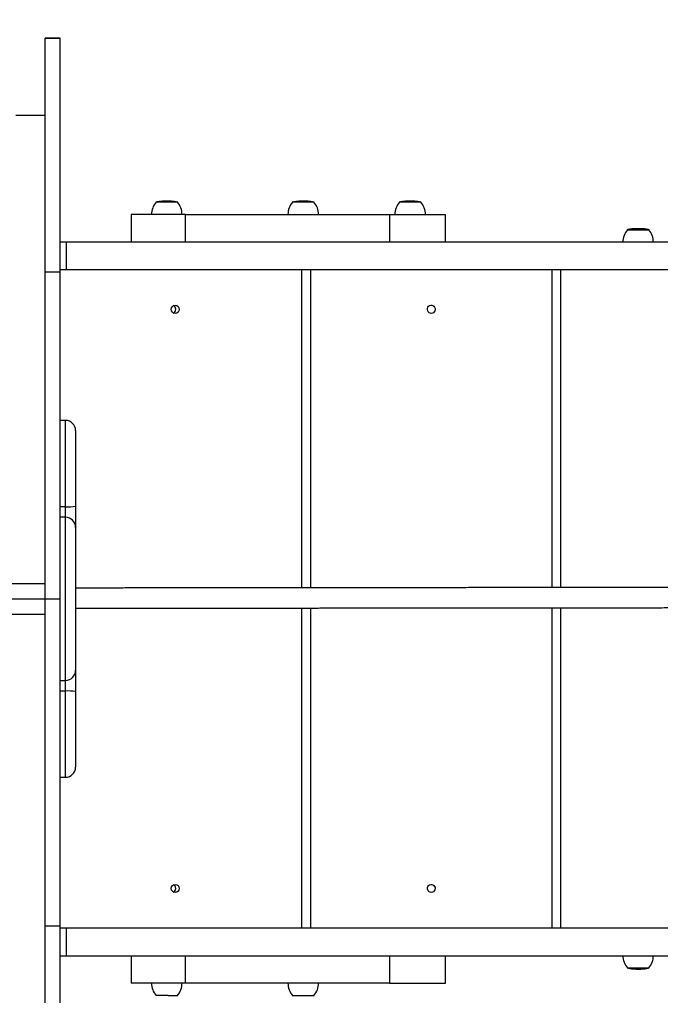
# Model space of a CAD drawing. Header units: millimetres. Extents: x -9608 to 9087, y -7864 to 6934.
# Drawn here: x 3842 to 4470, y 627 to 1584 of the extents above; entities that cross this region are included whole.
import ezdxf

# ---------------------------------------------------------------- set-up
doc = ezdxf.new("R2010")
doc.units = ezdxf.units.MM
for name, color, linetype in [('DIKOM_ОБЪЕКТ', 7, 'Continuous'), ('DIKOM_РАЗМЕР_ЗОНА', 7, 'Continuous'), ('DIKOM_РАЗМЕР_ОБЪЕКТА', 7, 'Continuous')]:
    doc.layers.add(name, color=color, linetype=linetype)
doc.styles.add('style1', font='arial.ttf', dxfattribs={"width": 0.8})
doc.dimstyles.new('1-50', dxfattribs={"dimtxt": 300, "dimasz": 200, "dimexe": 100, "dimexo": 0, "dimgap": 100, "dimtad": 1, "dimtxsty": 'style1', "dimcen": 200, "dimclrd": 7, "dimclre": 7, "dimclrt": 7, "dimadec": 1, "dimazin": 2, "dimtfac": 1, "dimtmove": 0, "dimatfit": 2, "dimfxl": 0, "dimlwd": 25, "dimlwe": 18, "dimarcsym": 0})

# ---------------------------------------------------------------- blocks, each defined once
blk = doc.blocks.new('*D16')
at = {"layer": 'Defpoints', "color": 0, "transparency": 16777216}
for p in [(-6124.98, 3662.49), (7038.99, -2261.04), (7038.99, -7136.19)]:
    blk.add_point(p, dxfattribs=at)
at = {"layer": 'DIKOM_РАЗМЕР_ОБЪЕКТА', "color": 7, "lineweight": 18, "transparency": 16777216}
for p, q in [((-6124.98, 3662.49), (-6124.98, -7236.19)), ((7038.99, -2261.04), (7038.99, -7236.19))]:
    blk.add_line(p, q, dxfattribs=at)
at = {"layer": 'DIKOM_РАЗМЕР_ОБЪЕКТА', "color": 7, "lineweight": 25, "transparency": 16777216}
blk.add_line((-5924.98, -7136.19), (6838.99, -7136.19), dxfattribs=at)
at = {"layer": 'DIKOM_РАЗМЕР_ОБЪЕКТА', "color": 7, "transparency": 16777216}
for points in [[(-5924.98, -7102.86), (-5924.98, -7169.53), (-6124.98, -7136.19)], [(6838.99, -7102.86), (6838.99, -7169.53), (7038.99, -7136.19)]]:
    blk.add_solid(points, dxfattribs=at)
at = {"layer": 'DIKOM_РАЗМЕР_ОБЪЕКТА', "color": 7, "transparency": 16777216, "insert": (326.37, -6882.92), "char_height": 300, "attachment_point": 5, "style": 'style1'}
blk.add_mtext('13200', dxfattribs=at)
blk = doc.blocks.new('*D19')
at = {"layer": 'Defpoints', "color": 0, "transparency": 16777216}
for p in [(-8101.46, 2662.49), (9079.68, -1911.42), (9079.68, -7764.48)]:
    blk.add_point(p, dxfattribs=at)
at = {"layer": 'DIKOM_РАЗМЕР_ЗОНА', "color": 7, "lineweight": 18, "transparency": 16777216}
for p, q in [((-8101.46, 2662.49), (-8101.46, -7864.48)), ((9079.68, -1911.42), (9079.68, -7864.48))]:
    blk.add_line(p, q, dxfattribs=at)
at = {"layer": 'DIKOM_РАЗМЕР_ЗОНА', "color": 7, "lineweight": 25, "transparency": 16777216}
blk.add_line((-7901.46, -7764.48), (8879.68, -7764.48), dxfattribs=at)
at = {"layer": 'DIKOM_РАЗМЕР_ЗОНА', "color": 7, "transparency": 16777216}
for points in [[(-7901.46, -7731.15), (-7901.46, -7797.81), (-8101.46, -7764.48)], [(8879.68, -7731.15), (8879.68, -7797.81), (9079.68, -7764.48)]]:
    blk.add_solid(points, dxfattribs=at)
at = {"layer": 'DIKOM_РАЗМЕР_ЗОНА', "color": 7, "transparency": 16777216, "insert": (369.42, -7511.31), "char_height": 300, "attachment_point": 5, "style": 'style1'}
blk.add_mtext('17200', dxfattribs=at)

msp = doc.modelspace()

# ---------------------------------------------------------------- linework, layer by layer
at = {"layer": 'DIKOM_ОБЪЕКТ', "color": 7, "linetype": 'Continuous', "lineweight": 15}
for p, q in [((3881.885, 1565.871), (3866.885, 1565.871)), ((3866.885, 1565.869), (3866.885, 1565.871)), ((3866.885, 1565.869), (3881.885, 1565.869)), ((3866.885, 1336.771), (3866.885, 1565.869)), ((3881.885, 1565.869), (3881.885, 1565.871)), ((3881.885, 1336.771), (3881.885, 1565.869)), ((3846.881, 1490.432), (3866.885, 1490.432)), ((3997.073, 1404.963), (3975.467, 1404.963)), ((3978.32, 1405.507), (3978.763, 1405.575)), ((3978.748, 1405.499), (3978.397, 1405.506)), ((3979.373, 1405.592), (3978.748, 1405.499)), ((3978.763, 1405.575), (3978.763, 1405.501)), ((3978.854, 1405.577), (3979.129, 1405.584)), ((3979.129, 1405.584), (3979.144, 1405.586)), ((3979.129, 1405.584), (3979.129, 1405.555)), ((3979.144, 1405.586), (3979.587, 1405.673)), ((3979.144, 1405.586), (3979.144, 1405.556)), ((3979.907, 1405.729), (3979.373, 1405.592)), ((3979.77, 1405.706), (3979.861, 1405.717)), ((3980.182, 1405.762), (3980.197, 1405.762)), ((3981.387, 1405.823), (3980.258, 1405.769)), ((3980.64, 1405.789), (3981.555, 1405.859)), ((3981.57, 1405.86), (3981.326, 1405.855)), ((3982.089, 1405.882), (3981.387, 1405.823)), ((3981.448, 1405.872), (3981.647, 1405.888)), ((3981.555, 1405.859), (3981.57, 1405.86)), ((3981.555, 1405.859), (3981.555, 1405.838)), ((3981.57, 1405.86), (3981.57, 1405.839)), ((3981.647, 1405.888), (3981.647, 1405.845)), ((3981.784, 1405.886), (3982.089, 1405.882)), ((3982.913, 1405.971), (3982.944, 1405.974)), ((3985.248, 1406.016), (3984.79, 1406.016)), ((3985.614, 1406.016), (3985.248, 1406.016)), ((3986.667, 1406.016), (3985.614, 1406.016)), ((3985.797, 1406.015), (3986.056, 1406.015)), ((3987.72, 1406.016), (3986.667, 1406.016)), ((3987.582, 1406.015), (3987.872, 1406.015)), ((3989.124, 1405.978), (3988.681, 1405.992)), ((3990.39, 1405.917), (3989.932, 1405.943)), ((3990.222, 1405.92), (3990.39, 1405.917)), ((3993.442, 1405.622), (3992.709, 1405.716)), ((3993.945, 1405.544), (3992.74, 1405.705)), ((3993.838, 1405.546), (3993.945, 1405.544)), ((4130.908, 1404.963), (4109.302, 1404.963)), ((4112.155, 1405.507), (4112.613, 1405.575)), ((4112.582, 1405.499), (4112.247, 1405.505)), ((4113.208, 1405.592), (4112.582, 1405.499)), ((4112.613, 1405.575), (4112.613, 1405.504)), ((4112.704, 1405.577), (4112.964, 1405.584)), ((4112.964, 1405.586), (4113.422, 1405.671)), ((4112.964, 1405.584), (4112.964, 1405.586)), ((4112.964, 1405.586), (4112.964, 1405.557)), ((4112.964, 1405.584), (4112.964, 1405.556)), ((4113.742, 1405.729), (4113.208, 1405.592)), ((4113.605, 1405.706), (4113.696, 1405.716)), ((4114.047, 1405.763), (4114.047, 1405.764)), ((4115.207, 1405.823), (4114.093, 1405.769)), ((4114.49, 1405.791), (4115.39, 1405.859)), ((4115.405, 1405.86), (4115.176, 1405.855)), ((4115.924, 1405.882), (4115.207, 1405.823)), ((4115.283, 1405.871), (4115.497, 1405.888)), ((4115.39, 1405.859), (4115.405, 1405.86)), ((4115.39, 1405.859), (4115.39, 1405.838)), ((4115.405, 1405.86), (4115.405, 1405.839)), ((4115.497, 1405.888), (4115.497, 1405.847)), ((4115.634, 1405.886), (4115.924, 1405.882)), ((4116.748, 1405.971), (4116.779, 1405.974)), ((4119.083, 1406.016), (4118.64, 1406.016)), ((4119.449, 1406.016), (4119.083, 1406.016)), ((4120.502, 1406.016), (4119.449, 1406.016)), ((4119.647, 1406.015), (4119.907, 1406.015)), ((4121.57, 1406.016), (4120.486, 1406.016)), ((4121.417, 1406.015), (4121.707, 1406.015)), ((4122.958, 1405.978), (4122.501, 1405.992)), ((4124.225, 1405.917), (4123.767, 1405.943)), ((4124.057, 1405.92), (4124.225, 1405.917)), ((4127.292, 1405.622), (4126.544, 1405.716)), ((4127.78, 1405.544), (4126.575, 1405.705)), ((4127.673, 1405.546), (4127.78, 1405.544)), ((4235.736, 1404.963), (4214.13, 1404.963)), ((4217.227, 1405.499), (4217.12, 1405.504)), ((4217.166, 1405.524), (4217.517, 1405.575)), ((4217.853, 1405.592), (4217.227, 1405.499)), ((4217.517, 1405.575), (4217.517, 1405.541)), ((4217.578, 1405.579), (4217.654, 1405.584)), ((4217.654, 1405.586), (4218.127, 1405.652)), ((4217.654, 1405.584), (4217.654, 1405.586)), ((4217.654, 1405.586), (4217.654, 1405.563)), ((4217.654, 1405.584), (4217.654, 1405.562)), ((4218.494, 1405.714), (4217.853, 1405.592)), ((4219.882, 1405.823), (4219.058, 1405.776)), ((4219.485, 1405.805), (4220.096, 1405.859)), ((4220.584, 1405.882), (4219.882, 1405.823)), ((4219.958, 1405.853), (4220.416, 1405.888)), ((4220.111, 1405.86), (4220.035, 1405.856)), ((4220.096, 1405.859), (4220.111, 1405.86)), ((4220.096, 1405.859), (4220.096, 1405.841)), ((4220.111, 1405.86), (4220.111, 1405.842)), ((4220.416, 1405.888), (4220.416, 1405.868)), ((4220.493, 1405.886), (4220.584, 1405.882)), ((4221.545, 1405.463), (4221.545, 1405.971)), ((4223.834, 1406.016), (4223.468, 1406.016)), ((4224.185, 1406.016), (4223.941, 1406.016)), ((4225.238, 1406.016), (4224.185, 1406.016)), ((4224.582, 1406.015), (4224.826, 1406.015)), ((4226.398, 1406.016), (4225.406, 1406.016)), ((4227.664, 1405.978), (4227.206, 1405.992)), ((4227.237, 1405.991), (4227.496, 1405.984)), ((4228.931, 1405.917), (4228.488, 1405.943)), ((4228.854, 1405.921), (4228.931, 1405.917)), ((4229.999, 1405.862), (4229.999, 1405.86)), ((4232.043, 1405.622), (4231.296, 1405.716)), ((4231.296, 1405.7), (4231.296, 1405.716)), ((4232.516, 1405.544), (4231.311, 1405.705)), ((4231.998, 1405.624), (4232.043, 1405.622)), ((4232.455, 1405.548), (4232.516, 1405.544)), ((3951.465, 1392.963), (3951.465, 1365.963)), ((4004.764, 1392.963), (3951.465, 1392.963)), ((4004.764, 1365.963), (4004.764, 1392.963)), ((4004.764, 1392.963), (4204.562, 1392.963)), ((4204.562, 1392.963), (4204.562, 1365.963)), ((4204.562, 1392.963), (4259.738, 1392.963)), ((4259.738, 1365.963), (4259.738, 1392.963)), ((4440.494, 1378.507), (4440.936, 1378.575)), ((4441.363, 1378.499), (4440.494, 1378.507)), ((4440.936, 1378.575), (4441.669, 1378.584)), ((4441.974, 1378.592), (4441.363, 1378.499)), ((4441.669, 1378.586), (4441.913, 1378.706)), ((4441.669, 1378.584), (4441.669, 1378.586)), ((4441.669, 1378.586), (4441.669, 1378.545)), ((4441.669, 1378.584), (4441.669, 1378.544)), ((4441.913, 1378.706), (4442.355, 1378.758)), ((4441.913, 1378.706), (4441.913, 1378.581)), ((4442.187, 1378.729), (4441.974, 1378.592)), ((4442.233, 1378.743), (4442.233, 1378.742)), ((4442.355, 1378.758), (4444.049, 1378.859)), ((4443.942, 1378.823), (4442.523, 1378.769)), ((4443.317, 1378.853), (4443.759, 1378.888)), ((4444.049, 1378.86), (4443.408, 1378.854)), ((4443.881, 1378.887), (4444.629, 1378.881)), ((4444.629, 1378.881), (4443.942, 1378.823)), ((4444.049, 1378.859), (4444.049, 1378.86)), ((4444.049, 1378.86), (4444.049, 1378.833)), ((4444.049, 1378.859), (4444.049, 1378.832)), ((4447.589, 1379.016), (4446.994, 1379.016)), ((4447.955, 1379.016), (4447.589, 1379.016)), ((4449.023, 1379.016), (4447.986, 1379.016)), ((4448.657, 1379.016), (4449.039, 1379.015)), ((4449.878, 1379.016), (4449.023, 1379.016)), ((4449.802, 1379.015), (4450.046, 1379.015)), ((4451.495, 1378.979), (4451.053, 1378.992)), ((4452.731, 1378.917), (4452.289, 1378.943)), ((4452.518, 1378.919), (4452.731, 1378.917)), ((4455.966, 1378.576), (4455.02, 1378.705)), ((4455.661, 1378.622), (4455.127, 1378.691)), ((4437.671, 1377.963), (4459.262, 1377.963)), ((3887.698, 1365.963), (3881.885, 1365.963)), ((3887.698, 1365.963), (3887.698, 1338.963)), ((5089.236, 1365.963), (3887.698, 1365.963)), ((3866.885, 1336.771), (3881.885, 1336.771)), ((3866.885, 1015.963), (3866.885, 1336.771)), ((3881.885, 1338.963), (3887.698, 1338.963)), ((3881.885, 1015.963), (3881.885, 1336.771)), ((3887.698, 1338.963), (5089.236, 1338.963)), ((4118.564, 1026.795), (4118.564, 1338.963)), ((4127.109, 1338.963), (4127.109, 1026.803)), ((4364.169, 1027.032), (4364.169, 1338.963)), ((4372.302, 1338.963), (4372.302, 1027.04)), ((3886.89, 1190.963), (3881.885, 1190.963)), ((3886.89, 1106.388), (3886.89, 1190.963)), ((3896.884, 1180.963), (3896.884, 1106.96)), ((3886.89, 1106.388), (3881.885, 1106.388)), ((3886.89, 1095.963), (3886.89, 1106.388)), ((3896.884, 1106.96), (3896.884, 1085.963)), ((3886.89, 1095.963), (3881.885, 1095.963)), ((3886.89, 935.963), (3886.89, 1095.963)), ((3896.884, 1085.963), (3896.884, 945.963)), ((3866.885, 1030.812), (2966.891, 1030.812)), ((2966.891, 1015.963), (3866.885, 1015.963)), ((3866.885, 1015.963), (3881.885, 1015.963)), ((3866.885, 695.155), (3866.885, 1015.963)), ((3881.885, 695.155), (3881.885, 1015.963)), ((4118.564, 692.963), (4118.564, 1006.994)), ((4127.109, 1007.002), (4127.109, 692.963)), ((4364.169, 692.963), (4364.169, 1007.232)), ((4372.302, 1007.239), (4372.302, 692.963)), ((2966.891, 1001.114), (3866.885, 1001.114)), ((3896.884, 945.963), (3896.884, 924.967)), ((3881.885, 935.963), (3886.89, 935.963)), ((3886.89, 925.539), (3886.89, 935.963)), ((3886.89, 925.539), (3881.885, 925.539)), ((3886.89, 840.963), (3886.89, 925.539)), ((3896.884, 924.967), (3896.884, 850.963)), ((3881.885, 840.963), (3886.89, 840.963)), ((3866.885, 695.155), (3881.885, 695.155)), ((3866.885, 466.057), (3866.885, 695.155)), ((3881.885, 466.057), (3881.885, 695.155)), ((3887.698, 692.963), (3881.885, 692.963)), ((3887.698, 692.963), (3887.698, 665.963)), ((5089.236, 692.963), (3887.698, 692.963)), ((3881.885, 665.963), (3887.698, 665.963)), ((3887.698, 665.963), (5089.236, 665.963)), ((3951.465, 665.963), (3951.465, 638.963)), ((4004.764, 638.963), (4004.764, 665.963)), ((4204.562, 665.963), (4204.562, 638.963)), ((4259.738, 638.963), (4259.738, 665.963)), ((4437.671, 653.963), (4451.16, 653.963)), ((4440.433, 653.427), (4441.318, 653.419)), ((4441.013, 653.339), (4440.433, 653.427)), ((4441.745, 653.352), (4441.013, 653.342)), ((4441.013, 653.342), (4441.028, 653.341)), ((4441.028, 653.341), (4442.722, 653.22)), ((4442.462, 653.197), (4441.043, 653.335)), ((4441.318, 653.419), (4441.745, 653.352)), ((4442.722, 653.22), (4443.164, 653.168)), ((4442.798, 653.184), (4442.798, 653.212)), ((4442.798, 653.183), (4442.798, 653.211)), ((4442.798, 653.183), (4442.798, 653.184)), ((4442.828, 653.157), (4442.828, 653.209)), ((4442.966, 653.114), (4442.828, 653.157)), ((4443.011, 653.103), (4443.011, 653.187)), ((4443.362, 653.073), (4443.011, 653.103)), ((4443.164, 653.168), (4443.362, 653.067)), ((4443.362, 653.067), (4443.378, 653.066)), ((4443.378, 653.066), (4444.125, 653.074)), ((4443.698, 653.045), (4443.439, 653.067)), ((4444.568, 653.038), (4443.866, 653.043)), ((4444.125, 653.074), (4444.568, 653.038)), ((4447.467, 652.911), (4446.994, 652.911)), ((4447.467, 652.911), (4447.833, 652.911)), ((4447.833, 652.911), (4448.703, 652.911)), ((4448.825, 652.911), (4448.749, 652.911)), ((4449.344, 652.911), (4449.939, 652.911)), ((4450.992, 652.929), (4451.434, 652.942)), ((4451.16, 653.963), (4459.262, 653.963)), ((4452.045, 652.974), (4452.228, 652.977)), ((4452.228, 652.977), (4452.67, 653.002)), ((4452.67, 653.002), (4452.502, 653.003)), ((4004.764, 638.963), (3951.465, 638.963)), ((4204.562, 638.963), (4004.764, 638.963)), ((4204.562, 638.963), (4259.738, 638.963)), ((3987.613, 626.963), (3975.467, 626.963)), ((3987.613, 626.963), (3997.073, 626.963)), ((4109.302, 626.963), (4121.387, 626.963)), ((4121.387, 626.963), (4130.908, 626.963))]:
    msp.add_line(p, q, dxfattribs=at)
at = {"layer": 'DIKOM_ОБЪЕКТ', "color": 7, "linetype": 'Continuous', "lineweight": 15, "flags": 128}
for points in [[(3838.26, 1490.3), (3846.881, 1490.432)], [(4245.639, 1295.963), (4244.525, 1296.141), (4243.503, 1296.658), (4242.679, 1297.469), (4242.114, 1298.502), (4241.87, 1299.664), (4241.946, 1300.853), (4242.358, 1301.963), (4243.06, 1302.895), (4244.006, 1303.567), (4245.074, 1303.918), (4246.204, 1303.918), (4247.287, 1303.567), (4248.218, 1302.895), (4248.935, 1301.963), (4249.347, 1300.853), (4249.423, 1299.664), (4249.179, 1298.502), (4248.614, 1297.469), (4247.775, 1296.658), (4246.768, 1296.141), (4245.639, 1295.963)], [(4245.639, 727.963), (4244.525, 728.141), (4243.503, 728.658), (4242.679, 729.469), (4242.114, 730.502), (4241.87, 731.664), (4241.946, 732.853), (4242.358, 733.963), (4243.06, 734.895), (4244.006, 735.567), (4245.074, 735.918), (4246.204, 735.918), (4247.287, 735.567), (4248.218, 734.895), (4248.935, 733.963), (4249.347, 732.853), (4249.423, 731.664), (4249.179, 730.502), (4248.614, 729.469), (4247.775, 728.658), (4246.768, 728.141), (4245.639, 727.963)]]:
    msp.add_lwpolyline(points, dxfattribs=at)
at = {"layer": 'DIKOM_ОБЪЕКТ', "color": 7, "linetype": 'Continuous', "lineweight": 15}
for centre in [(3994.555, 1299.943), (3994.554, 731.943)]:
    msp.add_circle(centre, 3.98, dxfattribs=at)
for centre, radius, start, end in [((3989.944, 1392.803), 18.677, 139.378843, 179.509067), ((3984.793, 1364.18), 41.836, 98.798533, 102.879622), ((3984.793, 1364.18), 41.836, 97.142968, 98.163952), ((3984.793, 1364.18), 41.836, 96.319882, 96.640781), ((3984.793, 1364.18), 41.836, 94.750336, 95.701268), ((3984.793, 1364.18), 41.836, 93.159912, 94.120659), ((3984.793, 1364.18), 41.836, 90, 92.537304), ((3987.742, 1364.18), 41.836, 87.237962, 88.367348), ((3987.742, 1364.18), 41.836, 85.587404, 86.60803), ((3987.742, 1364.18), 41.836, 82.255562, 84.947129), ((3987.742, 1364.18), 41.836, 77.120378, 81.619103), ((3982.591, 1392.803), 18.677, 0.490933, 40.621157), ((4123.786, 1392.803), 18.677, 139.378843, 179.509067), ((4118.634, 1364.18), 41.836, 98.790276, 102.879622), ((4118.634, 1364.18), 41.836, 97.155172, 98.156144), ((4118.634, 1364.18), 41.836, 96.294747, 96.652073), ((4118.634, 1364.18), 41.836, 94.745152, 95.678508), ((4118.634, 1364.18), 41.836, 93.161536, 94.115979), ((4118.634, 1364.18), 41.836, 90, 92.539019), ((4121.584, 1364.18), 41.836, 87.241595, 88.370165), ((4121.584, 1364.18), 41.836, 85.597801, 86.612166), ((4121.584, 1364.18), 41.836, 82.263003, 84.95991), ((4121.584, 1364.18), 41.836, 77.120378, 81.627032), ((4116.432, 1392.803), 18.677, 0.490933, 40.621157), ((4228.612, 1392.803), 18.677, 139.378843, 179.509067), ((4223.46, 1364.18), 41.836, 98.726562, 102.879622), ((4223.46, 1364.18), 41.836, 97.323229, 98.095763), ((4223.46, 1364.18), 41.836, 96.039969, 96.814617), ((4223.46, 1364.18), 41.836, 94.705074, 95.447943), ((4223.46, 1364.18), 41.836, 93.19471, 94.079866), ((4223.46, 1364.18), 41.836, 90, 92.591556), ((4226.41, 1364.18), 41.836, 87.269606, 88.391923), ((4226.41, 1364.18), 41.836, 85.72996, 86.644142), ((4226.41, 1364.18), 41.836, 82.320554, 85.101336), ((4226.41, 1364.18), 41.836, 77.120378, 81.688349), ((4221.258, 1392.803), 18.677, 0.490933, 40.621157), ((4446.989, 1337.18), 41.836, 98.232416, 102.879622), ((4446.989, 1337.18), 41.836, 96.976852, 98.232416), ((4446.989, 1337.18), 41.836, 94.91646, 96.26688), ((4446.989, 1337.18), 41.836, 93.015963, 94.270865), ((4449.939, 1337.18), 41.836, 88.920234, 89.362354), ((4449.939, 1337.18), 41.836, 87.12128, 88.276951), ((4449.939, 1337.18), 41.836, 85.081905, 86.475501), ((4449.939, 1337.18), 41.836, 77.120378, 81.715119), ((4452.141, 1365.803), 18.677, 139.378843, 179.509067), ((4444.787, 1365.803), 18.677, 0.490933, 40.621157), ((3991.119, 1299.963), 4.012, 295.744108, 64.255892), ((3886.884, 1180.963), 10, 0, 90), ((3889.374, 1150.584), 44.266, 266.782648, 279.768058), ((3886.884, 1085.963), 10, 0, 90), ((3886.884, 945.963), 10, 270, 0), ((3889.374, 881.343), 44.266, 80.231942, 93.217352), ((3886.884, 850.963), 10, 270, 0), ((3991.119, 731.963), 4.012, 295.745179, 64.254821), ((4452.14, 666.123), 18.677, 180.490933, 220.621157), ((4444.787, 666.123), 18.677, 319.378843, 359.509067), ((4446.989, 694.746), 41.836, 257.120378, 260.936249), ((4446.989, 694.746), 41.836, 261.846883, 264.488372), ((4446.989, 694.746), 41.836, 265.729089, 266.825102), ((4449.938, 694.746), 41.836, 270, 271.077193), ((4449.938, 694.746), 41.836, 271.719826, 272.878955), ((4449.938, 694.746), 41.836, 273.523434, 275.3208), ((4449.938, 694.746), 41.836, 277.072676, 278.414841), ((4449.938, 694.746), 41.836, 278.414841, 282.879622), ((3989.944, 639.123), 18.677, 180.490933, 220.621157), ((3982.591, 639.123), 18.677, 319.378843, 359.509067), ((4123.786, 639.123), 18.677, 180.490933, 220.621157), ((4116.432, 639.123), 18.677, 319.378843, 359.509067)]:
    msp.add_arc(centre, radius, start, end, dxfattribs=at)
for points, knots in [([(3979.953, 1405.735), (3979.948, 1405.734), (3979.935, 1405.733), (3979.918, 1405.731), (3979.907, 1405.729)], [0, 0, 0, 0, 0.3661521, 1, 1, 1, 1]), ([(3982.455, 1405.948), (3982.442, 1405.949), (3982.42, 1405.95), (3982.645, 1405.959), (3982.853, 1405.966), (3982.928, 1405.968)], [0, 0, 0, 0, 0.4743896, 0.8107949, 1, 1, 1, 1]), ([(3984.348, 1405.991), (3984.152, 1405.986), (3983.757, 1405.975), (3983.223, 1405.961), (3982.807, 1405.951), (3982.553, 1405.947), (3982.488, 1405.948), (3982.455, 1405.948)], [0, 0, 0, 0, 0.2103875, 0.4259979, 0.6126345, 0.8096845, 1, 1, 1, 1]), ([(3984.286, 1405.999), (3984.11, 1405.995), (3983.801, 1405.987), (3983.406, 1405.978), (3983.12, 1405.972), (3982.973, 1405.971), (3982.93, 1405.971), (3982.913, 1405.971)], [0, 0, 0, 0, 0.2513178, 0.4408658, 0.624262, 0.8478827, 1, 1, 1, 1]), ([(3985.339, 1406.014), (3985.332, 1406.015), (3985.318, 1406.016), (3985.11, 1406.015), (3984.825, 1406.011), (3984.529, 1406.004), (3984.343, 1406), (3984.286, 1405.999)], [0, 0, 0, 0, 0.25363546, 0.46624552, 0.67652589, 0.9026782, 1, 1, 1, 1]), ([(3985.614, 1406.015), (3985.517, 1406.015), (3985.327, 1406.014), (3984.871, 1406.004), (3984.524, 1405.996), (3984.348, 1405.991)], [0, 0, 0, 0, 0.3391485, 0.6629985, 1, 1, 1, 1]), ([(3987.582, 1406.015), (3987.521, 1406.015), (3987.221, 1406.014), (3986.861, 1406.016), (3986.48, 1406.016), (3986.326, 1406.014), (3986.255, 1406.014)], [0, 0, 0, 0, 0.1337621, 0.6543777, 0.8394896, 1, 1, 1, 1]), ([(3986.896, 1406.013), (3986.763, 1406.014), (3986.55, 1406.014), (3986.336, 1406.014), (3986.255, 1406.014)], [0, 0, 0, 0, 0.6191212, 1, 1, 1, 1]), ([(3986.636, 1406.016), (3986.939, 1406.016), (3987.253, 1406.015), (3987.542, 1406.015), (3987.552, 1406.015)], [0, 0, 0, 0, 0.964776, 1, 1, 1, 1]), ([(3988.467, 1406.009), (3988.37, 1406.011), (3987.891, 1406.017), (3987.391, 1406.017), (3986.952, 1406.014), (3986.896, 1406.013)], [0, 0, 0, 0, 0.181484, 0.8954161, 1, 1, 1, 1]), ([(3988.681, 1405.992), (3988.655, 1405.996), (3988.581, 1406.006), (3988.512, 1406.008), (3988.467, 1406.009)], [0, 0, 0, 0, 0.3441202, 1, 1, 1, 1]), ([(3988.94, 1405.99), (3988.987, 1405.992), (3989.048, 1405.994), (3989.108, 1405.982), (3989.124, 1405.978)], [0, 0, 0, 0, 0.7456026, 1, 1, 1, 1]), ([(3989.932, 1405.943), (3989.902, 1405.951), (3989.847, 1405.964), (3989.79, 1405.96), (3989.764, 1405.958)], [0, 0, 0, 0, 0.5493296, 1, 1, 1, 1]), ([(3992.74, 1405.705), (3992.504, 1405.732), (3992.134, 1405.774), (3991.643, 1405.826), (3991.285, 1405.862), (3991.043, 1405.886), (3990.987, 1405.889), (3990.97, 1405.891)], [0, 0, 0, 0, 0.3032257, 0.4768821, 0.6516361, 0.8937514, 1, 1, 1, 1]), ([(3992.709, 1405.716), (3992.546, 1405.735), (3992.289, 1405.763), (3991.937, 1405.802), (3991.665, 1405.83), (3991.418, 1405.855), (3991.347, 1405.861), (3991.311, 1405.862), (3991.306, 1405.862)], [0, 0, 0, 0, 0.233109, 0.3681989, 0.5072757, 0.6908696, 0.9567893, 1, 1, 1, 1]), ([(4113.788, 1405.734), (4113.788, 1405.734), (4113.791, 1405.732), (4113.763, 1405.731), (4113.742, 1405.729)], [0, 0, 0, 0, 0.226341, 1, 1, 1, 1]), ([(4116.29, 1405.948), (4116.284, 1405.949), (4116.274, 1405.95), (4116.482, 1405.958), (4116.674, 1405.965), (4116.733, 1405.967)], [0, 0, 0, 0, 0.495461, 0.8457644, 1, 1, 1, 1]), ([(4118.182, 1405.991), (4117.982, 1405.986), (4117.584, 1405.976), (4117.055, 1405.961), (4116.641, 1405.952), (4116.388, 1405.947), (4116.322, 1405.948), (4116.29, 1405.948)], [0, 0, 0, 0, 0.2154541, 0.4259642, 0.6127437, 0.8098644, 1, 1, 1, 1]), ([(4118.121, 1405.999), (4117.945, 1405.995), (4117.636, 1405.987), (4117.24, 1405.978), (4116.955, 1405.972), (4116.808, 1405.971), (4116.765, 1405.971), (4116.748, 1405.971)], [0, 0, 0, 0, 0.2509756, 0.4406349, 0.6242699, 0.8479956, 1, 1, 1, 1]), ([(4119.174, 1406.014), (4119.167, 1406.015), (4119.154, 1406.016), (4118.945, 1406.015), (4118.66, 1406.011), (4118.364, 1406.004), (4118.177, 1406), (4118.121, 1405.999)], [0, 0, 0, 0, 0.2570564, 0.4686423, 0.6778175, 0.9029887, 1, 1, 1, 1]), ([(4119.449, 1406.015), (4119.352, 1406.015), (4119.162, 1406.014), (4118.697, 1406.004), (4118.353, 1405.996), (4118.182, 1405.991)], [0, 0, 0, 0, 0.3398308, 0.6717628, 1, 1, 1, 1]), ([(4121.417, 1406.015), (4121.361, 1406.015), (4121.079, 1406.014), (4120.695, 1406.016), (4120.315, 1406.016), (4120.161, 1406.014), (4120.09, 1406.014)], [0, 0, 0, 0, 0.1289758, 0.6543711, 0.8394826, 1, 1, 1, 1]), ([(4120.731, 1406.013), (4120.598, 1406.014), (4120.385, 1406.014), (4120.171, 1406.014), (4120.09, 1406.014)], [0, 0, 0, 0, 0.6191144, 1, 1, 1, 1]), ([(4120.486, 1406.016), (4120.777, 1406.016), (4121.077, 1406.015), (4121.392, 1406.015), (4121.402, 1406.015)], [0, 0, 0, 0, 0.9676232, 1, 1, 1, 1]), ([(4122.302, 1406.009), (4122.211, 1406.011), (4121.75, 1406.017), (4121.195, 1406.017), (4120.781, 1406.014), (4120.731, 1406.013)], [0, 0, 0, 0, 0.1774879, 0.8993909, 1, 1, 1, 1]), ([(4122.501, 1405.992), (4122.481, 1405.996), (4122.423, 1406.007), (4122.35, 1406.008), (4122.302, 1406.009)], [0, 0, 0, 0, 0.3434172, 1, 1, 1, 1]), ([(4122.775, 1405.99), (4122.821, 1405.992), (4122.883, 1405.994), (4122.943, 1405.982), (4122.958, 1405.978)], [0, 0, 0, 0, 0.7483367, 1, 1, 1, 1]), ([(4123.767, 1405.943), (4123.736, 1405.951), (4123.68, 1405.964), (4123.625, 1405.96), (4123.599, 1405.958)], [0, 0, 0, 0, 0.5411179, 1, 1, 1, 1]), ([(4126.575, 1405.705), (4126.339, 1405.732), (4125.968, 1405.774), (4125.478, 1405.826), (4125.118, 1405.862), (4124.877, 1405.886), (4124.811, 1405.89), (4124.789, 1405.891)], [0, 0, 0, 0, 0.2985241, 0.4698463, 0.6424419, 0.881537, 1, 1, 1, 1]), ([(4126.544, 1405.716), (4126.381, 1405.735), (4126.123, 1405.763), (4125.772, 1405.802), (4125.5, 1405.83), (4125.253, 1405.855), (4125.181, 1405.861), (4125.145, 1405.862), (4125.14, 1405.862)], [0, 0, 0, 0, 0.2326709, 0.3677595, 0.5070162, 0.6908704, 0.9568216, 1, 1, 1, 1]), ([(4222.858, 1405.991), (4222.661, 1405.986), (4222.264, 1405.975), (4221.746, 1405.961), (4221.364, 1405.951), (4221.135, 1405.947), (4221.103, 1405.948), (4221.088, 1405.948)], [0, 0, 0, 0, 0.2109379, 0.4272829, 0.6127365, 0.8105179, 1, 1, 1, 1]), ([(4221.118, 1405.949), (4221.13, 1405.95), (4221.152, 1405.951), (4221.343, 1405.957), (4221.514, 1405.963), (4221.545, 1405.964)], [0, 0, 0, 0, 0.4726058, 0.9035384, 1, 1, 1, 1]), ([(4222.827, 1405.999), (4222.65, 1405.995), (4222.341, 1405.987), (4221.958, 1405.978), (4221.714, 1405.972), (4221.565, 1405.971), (4221.551, 1405.971), (4221.545, 1405.971)], [0, 0, 0, 0, 0.2529508, 0.4416359, 0.6223252, 0.8486034, 1, 1, 1, 1]), ([(4223.972, 1406.014), (4223.957, 1406.015), (4223.932, 1406.016), (4223.68, 1406.015), (4223.378, 1406.011), (4223.072, 1406.004), (4222.883, 1406), (4222.827, 1405.999)], [0, 0, 0, 0, 0.272445, 0.4810247, 0.6840362, 0.9063604, 1, 1, 1, 1]), ([(4224.185, 1406.015), (4224.078, 1406.015), (4223.87, 1406.014), (4223.382, 1406.004), (4223.033, 1405.996), (4222.858, 1405.991)], [0, 0, 0, 0, 0.3425511, 0.6698385, 1, 1, 1, 1]), ([(4223.956, 1406.015), (4224.004, 1406.015), (4224.191, 1406.016), (4224.378, 1406.008), (4224.423, 1406.006), (4224.445, 1406.004)], [0, 0, 0, 0, 0.1486999, 0.5882984, 1, 1, 1, 1]), ([(4224.734, 1406.015), (4224.755, 1406.015), (4224.803, 1406.015), (4224.859, 1406.015), (4224.902, 1406.015), (4224.918, 1406.015)], [0, 0, 0, 0, 0.3265295, 0.756106, 1, 1, 1, 1]), ([(4226.215, 1406.015), (4226.154, 1406.015), (4225.846, 1406.014), (4225.448, 1406.016), (4225.022, 1406.016), (4224.856, 1406.014), (4224.78, 1406.014)], [0, 0, 0, 0, 0.1292567, 0.6514184, 0.8400884, 1, 1, 1, 1]), ([(4225.421, 1406.013), (4225.289, 1406.014), (4225.075, 1406.014), (4224.862, 1406.014), (4224.78, 1406.014)], [0, 0, 0, 0, 0.619058, 1, 1, 1, 1]), ([(4225.36, 1406.016), (4225.375, 1406.016), (4225.645, 1406.016), (4225.93, 1406.016), (4226.199, 1406.015)], [0, 0, 0, 0, 0.0565624, 1, 1, 1, 1]), ([(4227.13, 1406.009), (4227.028, 1406.011), (4226.519, 1406.017), (4225.96, 1406.017), (4225.482, 1406.014), (4225.421, 1406.013)], [0, 0, 0, 0, 0.1789913, 0.8949549, 1, 1, 1, 1]), ([(4226.215, 1406.015), (4226.215, 1406.015), (4226.214, 1406.015), (4226.375, 1406.015), (4226.535, 1406.015)], [0, 0, 0, 0, 0.0122363, 1, 1, 1, 1]), ([(4227.206, 1405.992), (4227.202, 1405.996), (4227.19, 1406.007), (4227.154, 1406.008), (4227.13, 1406.009)], [0, 0, 0, 0, 0.3436282, 1, 1, 1, 1]), ([(4227.496, 1405.984), (4227.506, 1405.987), (4227.557, 1406.005), (4227.622, 1406.003), (4227.659, 1405.981), (4227.664, 1405.978)], [0, 0, 0, 0, 0.1776745, 0.8884359, 1, 1, 1, 1]), ([(4228.488, 1405.943), (4228.472, 1405.95), (4228.438, 1405.966), (4228.411, 1405.96), (4228.397, 1405.957)], [0, 0, 0, 0, 0.4617604, 1, 1, 1, 1]), ([(4231.311, 1405.705), (4231.075, 1405.732), (4230.699, 1405.775), (4230.216, 1405.825), (4229.886, 1405.863), (4229.607, 1405.892), (4229.565, 1405.896), (4229.541, 1405.899)], [0, 0, 0, 0, 0.2535067, 0.4023181, 0.5456512, 0.749413, 1, 1, 1, 1]), ([(4231.296, 1405.716), (4231.137, 1405.735), (4230.881, 1405.765), (4230.539, 1405.802), (4230.283, 1405.83), (4230.054, 1405.854), (4229.997, 1405.861), (4229.999, 1405.862), (4229.999, 1405.862)], [0, 0, 0, 0, 0.2263455, 0.3647735, 0.5035176, 0.6902372, 0.9569185, 1, 1, 1, 1]), ([(4442.233, 1378.742), (4442.219, 1378.74), (4442.197, 1378.738), (4442.207, 1378.733), (4442.194, 1378.731), (4442.187, 1378.729)], [0, 0, 0, 0, 0.5007799, 0.749747, 1, 1, 1, 1]), ([(4442.523, 1378.769), (4442.492, 1378.767), (4442.43, 1378.762), (4442.342, 1378.753), (4442.275, 1378.747), (4442.233, 1378.743)], [0, 0, 0, 0, 0.2902511, 0.5666564, 1, 1, 1, 1]), ([(4444.766, 1378.948), (4444.715, 1378.949), (4444.626, 1378.95), (4444.817, 1378.96), (4445.033, 1378.968), (4445.132, 1378.972)], [0, 0, 0, 0, 0.432949, 0.73996105, 1, 1, 1, 1]), ([(4446.841, 1378.991), (4446.648, 1378.986), (4446.256, 1378.975), (4445.694, 1378.961), (4445.242, 1378.952), (4444.925, 1378.947), (4444.819, 1378.948), (4444.766, 1378.948)], [0, 0, 0, 0, 0.21132367, 0.42904237, 0.61271123, 0.8100471, 1, 1, 1, 1]), ([(4445.193, 1378.971), (4445.147, 1378.972), (4445.081, 1378.972), (4445.203, 1378.977), (4445.239, 1378.979)], [0, 0, 0, 0, 0.7047571, 1, 1, 1, 1]), ([(4446.735, 1378.999), (4446.555, 1378.995), (4446.246, 1378.987), (4445.825, 1378.978), (4445.507, 1378.972), (4445.307, 1378.971), (4445.226, 1378.971), (4445.193, 1378.971)], [0, 0, 0, 0, 0.2564983, 0.4430262, 0.6239565, 0.8478199, 1, 1, 1, 1]), ([(4447.604, 1379.014), (4447.618, 1379.015), (4447.648, 1379.016), (4447.495, 1379.015), (4447.246, 1379.011), (4446.965, 1379.005), (4446.786, 1379), (4446.735, 1378.999)], [0, 0, 0, 0, 0.1818697, 0.4145941, 0.6470145, 0.8991943, 1, 1, 1, 1]), ([(4447.986, 1379.015), (4447.911, 1379.015), (4447.766, 1379.014), (4447.342, 1379.004), (4447.009, 1378.996), (4446.841, 1378.991)], [0, 0, 0, 0, 0.3428045, 0.6702286, 1, 1, 1, 1]), ([(4447.787, 1379.015), (4447.879, 1379.016), (4447.981, 1379.016), (4448.082, 1379.015), (4448.093, 1379.015)], [0, 0, 0, 0, 0.8995735, 1, 1, 1, 1]), ([(4449.802, 1379.015), (4449.756, 1379.015), (4449.525, 1379.014), (4449.215, 1379.016), (4448.879, 1379.016), (4448.758, 1379.014), (4448.703, 1379.014)], [0, 0, 0, 0, 0.1291258, 0.6534574, 0.8418721, 1, 1, 1, 1]), ([(4449.313, 1379.013), (4449.186, 1379.014), (4448.983, 1379.014), (4448.779, 1379.014), (4448.703, 1379.014)], [0, 0, 0, 0, 0.6249214, 1, 1, 1, 1]), ([(4450.397, 1379.013), (4450.397, 1379.013), (4450.398, 1379.013), (4449.707, 1379.017), (4449.357, 1379.014), (4449.313, 1379.013)], [0, 0, 0, 0, 0.00510721, 0.87474031, 1, 1, 1, 1]), ([(4450.046, 1379.015), (4450.099, 1379.015), (4450.165, 1379.015), (4450.244, 1379.014), (4450.259, 1379.013)], [0, 0, 0, 0, 0.80505151, 1, 1, 1, 1]), ([(4451.053, 1378.992), (4451.008, 1378.996), (4450.905, 1379.004), (4450.794, 1379.006), (4450.732, 1379.007)], [0, 0, 0, 0, 0.4415382, 1, 1, 1, 1]), ([(4451.129, 1378.99), (4451.212, 1378.991), (4451.326, 1378.993), (4451.459, 1378.982), (4451.495, 1378.979)], [0, 0, 0, 0, 0.7289213, 1, 1, 1, 1]), ([(4452.289, 1378.943), (4452.222, 1378.952), (4452.139, 1378.962), (4452.06, 1378.96), (4452.045, 1378.959)], [0, 0, 0, 0, 0.807419, 1, 1, 1, 1]), ([(4455.02, 1378.705), (4454.792, 1378.732), (4454.431, 1378.775), (4453.931, 1378.825), (4453.655, 1378.852), (4453.545, 1378.86), (4453.525, 1378.861)], [0, 0, 0, 0, 0.43617652, 0.68941282, 0.94392795, 1, 1, 1, 1]), ([(4454.929, 1378.717), (4454.771, 1378.735), (4454.517, 1378.765), (4454.171, 1378.801), (4453.954, 1378.821), (4453.896, 1378.827), (4453.891, 1378.828)], [0, 0, 0, 0, 0.4419191, 0.709724, 0.9750909, 1, 1, 1, 1]), ([(5036.258, 1027.682), (5032.411, 1027.678), (5024.898, 1027.671), (5013.849, 1027.66), (5003.328, 1027.65), (4993.301, 1027.641), (4983.79, 1027.631), (4974.732, 1027.622), (4966.43, 1027.615), (4958.772, 1027.607), (4951.825, 1027.6), (4945.271, 1027.594), (4939.188, 1027.588), (4933.54, 1027.583), (4923.942, 1027.573), (4909.91, 1027.56), (4890.805, 1027.541), (4870.246, 1027.522), (4848.177, 1027.5), (4824.777, 1027.477), (4800.658, 1027.454), (4775.978, 1027.43), (4750.257, 1027.405), (4723.563, 1027.38), (4695.947, 1027.353), (4667.975, 1027.326), (4639.755, 1027.298), (4611.117, 1027.271), (4585.83, 1027.247), (4564.082, 1027.225), (4546.102, 1027.208), (4527.786, 1027.19), (4509.084, 1027.172), (4489.967, 1027.154), (4470.403, 1027.135), (4450.349, 1027.116), (4429.67, 1027.095), (4408.313, 1027.075), (4386.338, 1027.054), (4364.004, 1027.032), (4341.409, 1027.01), (4318.795, 1026.988), (4296.26, 1026.967), (4273.899, 1026.945), (4251.705, 1026.923), (4231.566, 1026.904), (4213.507, 1026.887), (4197.508, 1026.871), (4181.886, 1026.856), (4166.703, 1026.841), (4152.031, 1026.827), (4137.923, 1026.813), (4124.462, 1026.801), (4111.6, 1026.788), (4099.309, 1026.776), (4087.521, 1026.765), (4076.228, 1026.754), (4063.548, 1026.742), (4049.696, 1026.728), (4034.851, 1026.714), (4020.538, 1026.7), (4006.753, 1026.687), (3993.397, 1026.674), (3980.486, 1026.661), (3968.119, 1026.649), (3957.222, 1026.639), (3947.71, 1026.63), (3939.454, 1026.621), (3932.7, 1026.615), (3927.167, 1026.609), (3922.65, 1026.605), (3917.661, 1026.601), (3912.189, 1026.595), (3906.309, 1026.589), (3901.172, 1026.584), (3897.98, 1026.581), (3896.884, 1026.58)], [0, 0, 0, 0, 0.0137523, 0.026857, 0.0393035, 0.0510924, 0.0622216, 0.0726996, 0.082514, 0.0909404, 0.0988113, 0.1061386, 0.1129115, 0.1191381, 0.1248181, 0.1444457, 0.1644182, 0.184744, 0.2068208, 0.2288968, 0.2509875, 0.2730885, 0.2952038, 0.3186787, 0.3421815, 0.3657534, 0.3893959, 0.4130518, 0.4367167, 0.4506411, 0.4645492, 0.4784201, 0.4922554, 0.5060549, 0.5198228, 0.5335755, 0.5473198, 0.5613133, 0.575335, 0.5893966, 0.6035127, 0.6176717, 0.6316179, 0.6456057, 0.6596171, 0.6736119, 0.6841927, 0.6947391, 0.7052486, 0.715724, 0.7261667, 0.7366002, 0.7470378, 0.7574997, 0.7679896, 0.7785186, 0.7890743, 0.7996562, 0.815555, 0.8314278, 0.8472429, 0.8630032, 0.8787287, 0.8944185, 0.9097549, 0.9246202, 0.935412, 0.9459426, 0.9562198, 0.9613936, 0.9671748, 0.9735631, 0.9805614, 0.9881718, 0.9959379, 1, 1, 1, 1]), ([(3896.884, 1006.78), (3897.679, 1006.781), (3899.988, 1006.783), (3903.72, 1006.786), (3914.532, 1006.796), (3931.502, 1006.813), (3951.874, 1006.833), (3969.45, 1006.85), (3984.134, 1006.864), (3999.228, 1006.879), (4014.848, 1006.894), (4031.093, 1006.91), (4046.332, 1006.924), (4060.455, 1006.938), (4073.326, 1006.95), (4086.793, 1006.963), (4100.937, 1006.977), (4115.546, 1006.991), (4130.626, 1007.006), (4146.213, 1007.021), (4162.576, 1007.037), (4179.612, 1007.053), (4197.118, 1007.07), (4214.993, 1007.087), (4233.13, 1007.105), (4251.555, 1007.123), (4272.828, 1007.143), (4296.957, 1007.167), (4323.843, 1007.193), (4350.629, 1007.218), (4377.142, 1007.244), (4401.405, 1007.267), (4423.354, 1007.289), (4443.034, 1007.308), (4462.265, 1007.326), (4481.053, 1007.344), (4499.445, 1007.362), (4518.505, 1007.381), (4538.19, 1007.4), (4558.44, 1007.419), (4578.295, 1007.439), (4600.555, 1007.46), (4625.125, 1007.484), (4651.916, 1007.51), (4678.434, 1007.535), (4704.701, 1007.561), (4732.262, 1007.587), (4760.975, 1007.615), (4790.639, 1007.644), (4815.53, 1007.668), (4835.733, 1007.688), (4851.353, 1007.702), (4866.108, 1007.717), (4877.176, 1007.728), (4885.014, 1007.735), (4889.848, 1007.74), (4894.807, 1007.744), (4900.04, 1007.749), (4905.781, 1007.755), (4911.886, 1007.761), (4918.331, 1007.767), (4925.088, 1007.774), (4932.279, 1007.781), (4939.857, 1007.788), (4948.194, 1007.796), (4957.281, 1007.805), (4967.132, 1007.814), (4977.479, 1007.824), (4988.29, 1007.835), (4999.599, 1007.846), (5011.367, 1007.857), (5023.665, 1007.869), (5032.019, 1007.877), (5036.288, 1007.881)], [0, 0, 0, 0, 0.00294231, 0.00854281, 0.01407298, 0.04389206, 0.0740463, 0.09209893, 0.11015516, 0.12822806, 0.14633367, 0.16449856, 0.18275268, 0.19547137, 0.20818119, 0.22085479, 0.23347805, 0.246049, 0.25783583, 0.26960968, 0.2813935, 0.29321687, 0.30508448, 0.31678922, 0.32852427, 0.34029032, 0.35205001, 0.36882526, 0.38556175, 0.40224206, 0.41885866, 0.43540001, 0.44845602, 0.46149841, 0.47455571, 0.48763028, 0.50074851, 0.51388417, 0.52940158, 0.54495038, 0.56053621, 0.57613743, 0.59846521, 0.62077923, 0.64303087, 0.66522837, 0.6873883, 0.71367301, 0.73992939, 0.76616956, 0.78156065, 0.7964621, 0.81081758, 0.82462601, 0.82964668, 0.83458461, 0.83951554, 0.84492564, 0.85093481, 0.85753824, 0.86430918, 0.87161099, 0.87944793, 0.88781455, 0.89671927, 0.90728899, 0.91852432, 0.9304321, 0.94300853, 0.95625684, 0.97016934, 0.9847533, 1, 1, 1, 1]), ([(4442.798, 653.184), (4442.74, 653.186), (4442.654, 653.188), (4442.555, 653.193), (4442.494, 653.196), (4442.462, 653.197)], [0, 0, 0, 0, 0.5006638, 0.7433664, 1, 1, 1, 1]), ([(4442.828, 653.157), (4442.822, 653.16), (4442.809, 653.164), (4442.817, 653.173), (4442.805, 653.179), (4442.798, 653.183)], [0, 0, 0, 0, 0.2839782, 0.5667211, 1, 1, 1, 1]), ([(4444.675, 652.975), (4444.653, 652.976), (4444.598, 652.979), (4444.665, 652.979), (4444.705, 652.978)], [0, 0, 0, 0, 0.3928069, 1, 1, 1, 1]), ([(4445.071, 652.96), (4445.018, 652.961), (4444.837, 652.968), (4444.751, 652.971), (4444.69, 652.974)], [0, 0, 0, 0, 0.2966449, 1, 1, 1, 1]), ([(4444.705, 652.978), (4444.791, 652.978), (4444.937, 652.976), (4445.406, 652.966), (4445.911, 652.953), (4446.393, 652.94), (4446.674, 652.933), (4446.78, 652.93)], [0, 0, 0, 0, 0.2838673, 0.4850895, 0.6866479, 0.8816162, 1, 1, 1, 1]), ([(4445.102, 652.953), (4445.087, 652.954), (4445.062, 652.956), (4445.122, 652.955), (4445.148, 652.955)], [0, 0, 0, 0, 0.57744404, 1, 1, 1, 1]), ([(4445.148, 652.955), (4445.224, 652.954), (4445.344, 652.954), (4445.701, 652.946), (4446.057, 652.938), (4446.397, 652.93), (4446.598, 652.925), (4446.674, 652.923)], [0, 0, 0, 0, 0.3330975, 0.5172053, 0.7027299, 0.8875629, 1, 1, 1, 1]), ([(4446.674, 652.923), (4446.842, 652.92), (4447.13, 652.914), (4447.405, 652.91), (4447.562, 652.911), (4447.57, 652.912), (4447.574, 652.912)], [0, 0, 0, 0, 0.3298051, 0.5635217, 0.8012981, 1, 1, 1, 1]), ([(4446.78, 652.93), (4446.953, 652.926), (4447.303, 652.918), (4447.667, 652.911), (4447.801, 652.911), (4447.848, 652.911)], [0, 0, 0, 0, 0.3880996, 0.7846219, 1, 1, 1, 1]), ([(4448.611, 652.911), (4448.698, 652.911), (4448.896, 652.911), (4449.095, 652.911), (4449.207, 652.911)], [0, 0, 0, 0, 0.4366399, 1, 1, 1, 1]), ([(4448.611, 652.911), (4448.657, 652.911), (4448.712, 652.91), (4448.744, 652.911), (4448.749, 652.911)], [0, 0, 0, 0, 0.84654659, 1, 1, 1, 1]), ([(4449.207, 652.911), (4449.232, 652.911), (4449.26, 652.911), (4449.323, 652.911), (4449.329, 652.911)], [0, 0, 0, 0, 0.9183086, 1, 1, 1, 1]), ([(4450.687, 652.917), (4450.722, 652.918), (4450.819, 652.92), (4450.925, 652.926), (4450.992, 652.929)], [0, 0, 0, 0, 0.3623441, 1, 1, 1, 1]), ([(4451.434, 652.942), (4451.384, 652.938), (4451.293, 652.93), (4451.191, 652.933), (4451.144, 652.934)], [0, 0, 0, 0, 0.5432427, 1, 1, 1, 1]), ([(4453.815, 653.091), (4453.835, 653.093), (4453.962, 653.102), (4454.342, 653.142), (4454.686, 653.182), (4454.913, 653.208)], [0, 0, 0, 0, 0.0603694, 0.380559, 1, 1, 1, 1])]:
    msp.add_open_spline(points, degree=3, knots=knots, dxfattribs=at)

# ---------------------------------------------------------------- dimensions: what is measured, and where the dimension line sits
at = {"layer": 'DIKOM_РАЗМЕР_ЗОНА'}
dim = msp.add_linear_dim(base=(9079.685, -7764.48), p1=(-8101.458, 2662.494), p2=(9079.685, -1911.421), text='17200', dimstyle='1-50', dxfattribs=at)
dim.commit()
dim.dimension.update_dxf_attribs({"geometry": '*D19', "text_midpoint": (369.421, -7764.48), "dimtype": 160})
at = {"layer": 'DIKOM_РАЗМЕР_ОБЪЕКТА'}
dim = msp.add_linear_dim(base=(7038.989, -7136.194), p1=(-6124.982, 3662.494), p2=(7038.989, -2261.037), text='13200', dimstyle='1-50', dxfattribs=at)
dim.commit()
dim.dimension.update_dxf_attribs({"geometry": '*D16', "text_midpoint": (326.371, -7136.194), "dimtype": 160})

doc.saveas('drawing.dxf')
